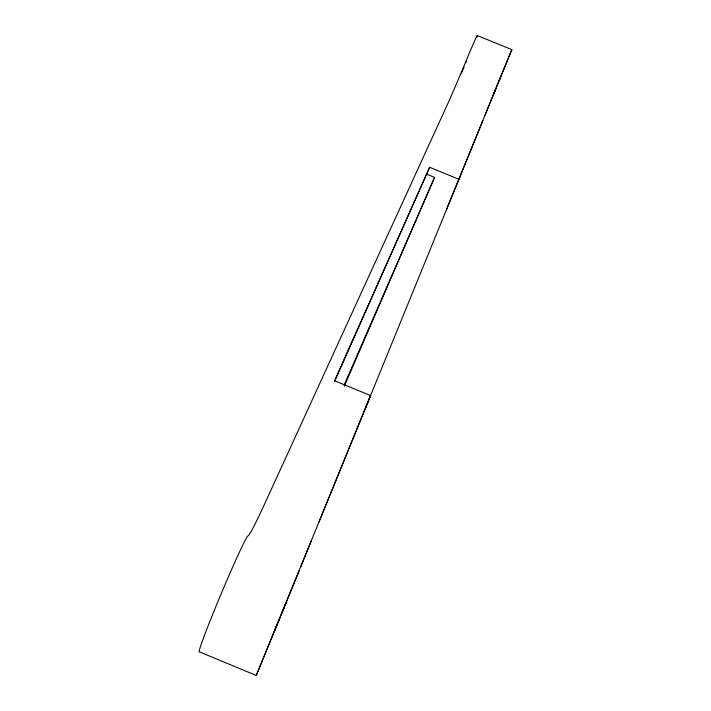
<?xml version="1.0" encoding="UTF-8"?>
<svg xmlns="http://www.w3.org/2000/svg" width="711" height="711" viewBox="0 0 711 711"><rect width="100%" height="100%" fill="white"/><g stroke="black" fill="none" stroke-linecap="round" stroke-linejoin="round"><path stroke-width="1.07" d="M482.796 120.666L458.879 179.252L429.64 167.298L334.677 381.363M477.294 35.55L511.858 49.619L489.666 103.655M477.01 36.839A37.55 0.871 -67.9 0 0 467.607 57.253L466.203 60.622A87.071 2.16 -67.9 0 1 446.757 105.957L266.172 500.597A128.709 4.835 -67.5 0 1 247.961 535.872L247.437 536.521A62.737 2.302 -67.2 0 0 219.308 598.235A62.737 2.302 -67.2 0 0 199.409 651.88L256.262 675.45L494.074 93.088M426.893 174.222L434.572 177.359L344.337 386.171M461.492 73.366L462.603 70.62M275.335 628.853L274.295 631.421L276.855 625.227M285.164 604.928L286.151 602.493L282.169 612.144M300.86 566.694L311.187 541.124M366.787 404.737L365.641 407.572L370.6 395.547L334.543 380.723L429.64 167.298M276.375 626.311L299.153 570.88M284.133 607.443L281.352 614.26M318.848 522.345L370.6 395.547M462.968 69.705L464.087 66.994M494.216 92.546L511.858 49.619M487.87 108.045L489.284 104.597M446.428 209.638L458.879 179.252M495.674 89.071L493.994 93.177L495.878 88.608M499.451 79.881L501.113 75.81L499.211 80.432M485.053 115.146L487.71 108.632M279.787 618.072L256.289 675.414M465.874 62.692L466.567 61.022M344.071 385.229L434.572 177.359"/></g></svg>
